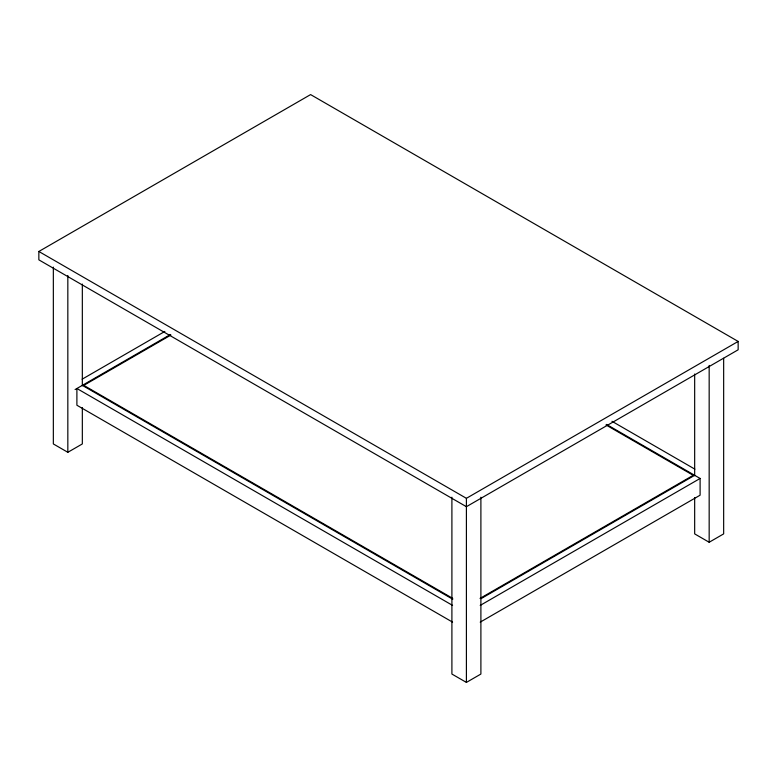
<?xml version="1.0" encoding="UTF-8"?>
<svg xmlns="http://www.w3.org/2000/svg" width="777" height="777" viewBox="0 0 777 777"><rect width="100%" height="100%" fill="white"/><g stroke="black" fill="none" stroke-linecap="round" stroke-linejoin="round"><path stroke-width="1.17" d="M38.85 251.476L310.596 94.59L738.15 341.433L738.15 349.796L466.404 506.691L38.85 259.848L38.85 251.476L466.404 498.319L738.15 341.433M82.129 379.205L164.85 331.439M75.087 389.549L170.289 334.586M170.94 335.042L83.78 385.363L452.738 598.377M53.341 267.113L53.341 443.939L67.832 452.301L82.333 443.939L82.333 407.604M480.05 598.387L693.22 475.31L605.973 424.941M481.06 598.64L694.667 475.31M480.215 605.409L700.106 478.457L700.106 495.192L480.215 622.144M451.903 497.222L451.903 674.048L466.404 682.41L480.895 674.048L480.895 497.222M694.667 497.552L694.667 533.886L709.168 542.259L723.659 533.886L723.659 358.275M611.955 421.289L694.861 469.143M606.526 424.427L700.106 478.457M82.333 385.363L452.758 599.232M452.573 605.4L76.894 388.5L76.894 405.235L452.573 622.134M709.168 365.433L709.168 542.259M694.667 374.019L694.667 475.757M466.404 498.319L466.404 682.41M82.333 284.071L82.333 385.8M67.832 275.485L67.832 452.301"/></g></svg>
